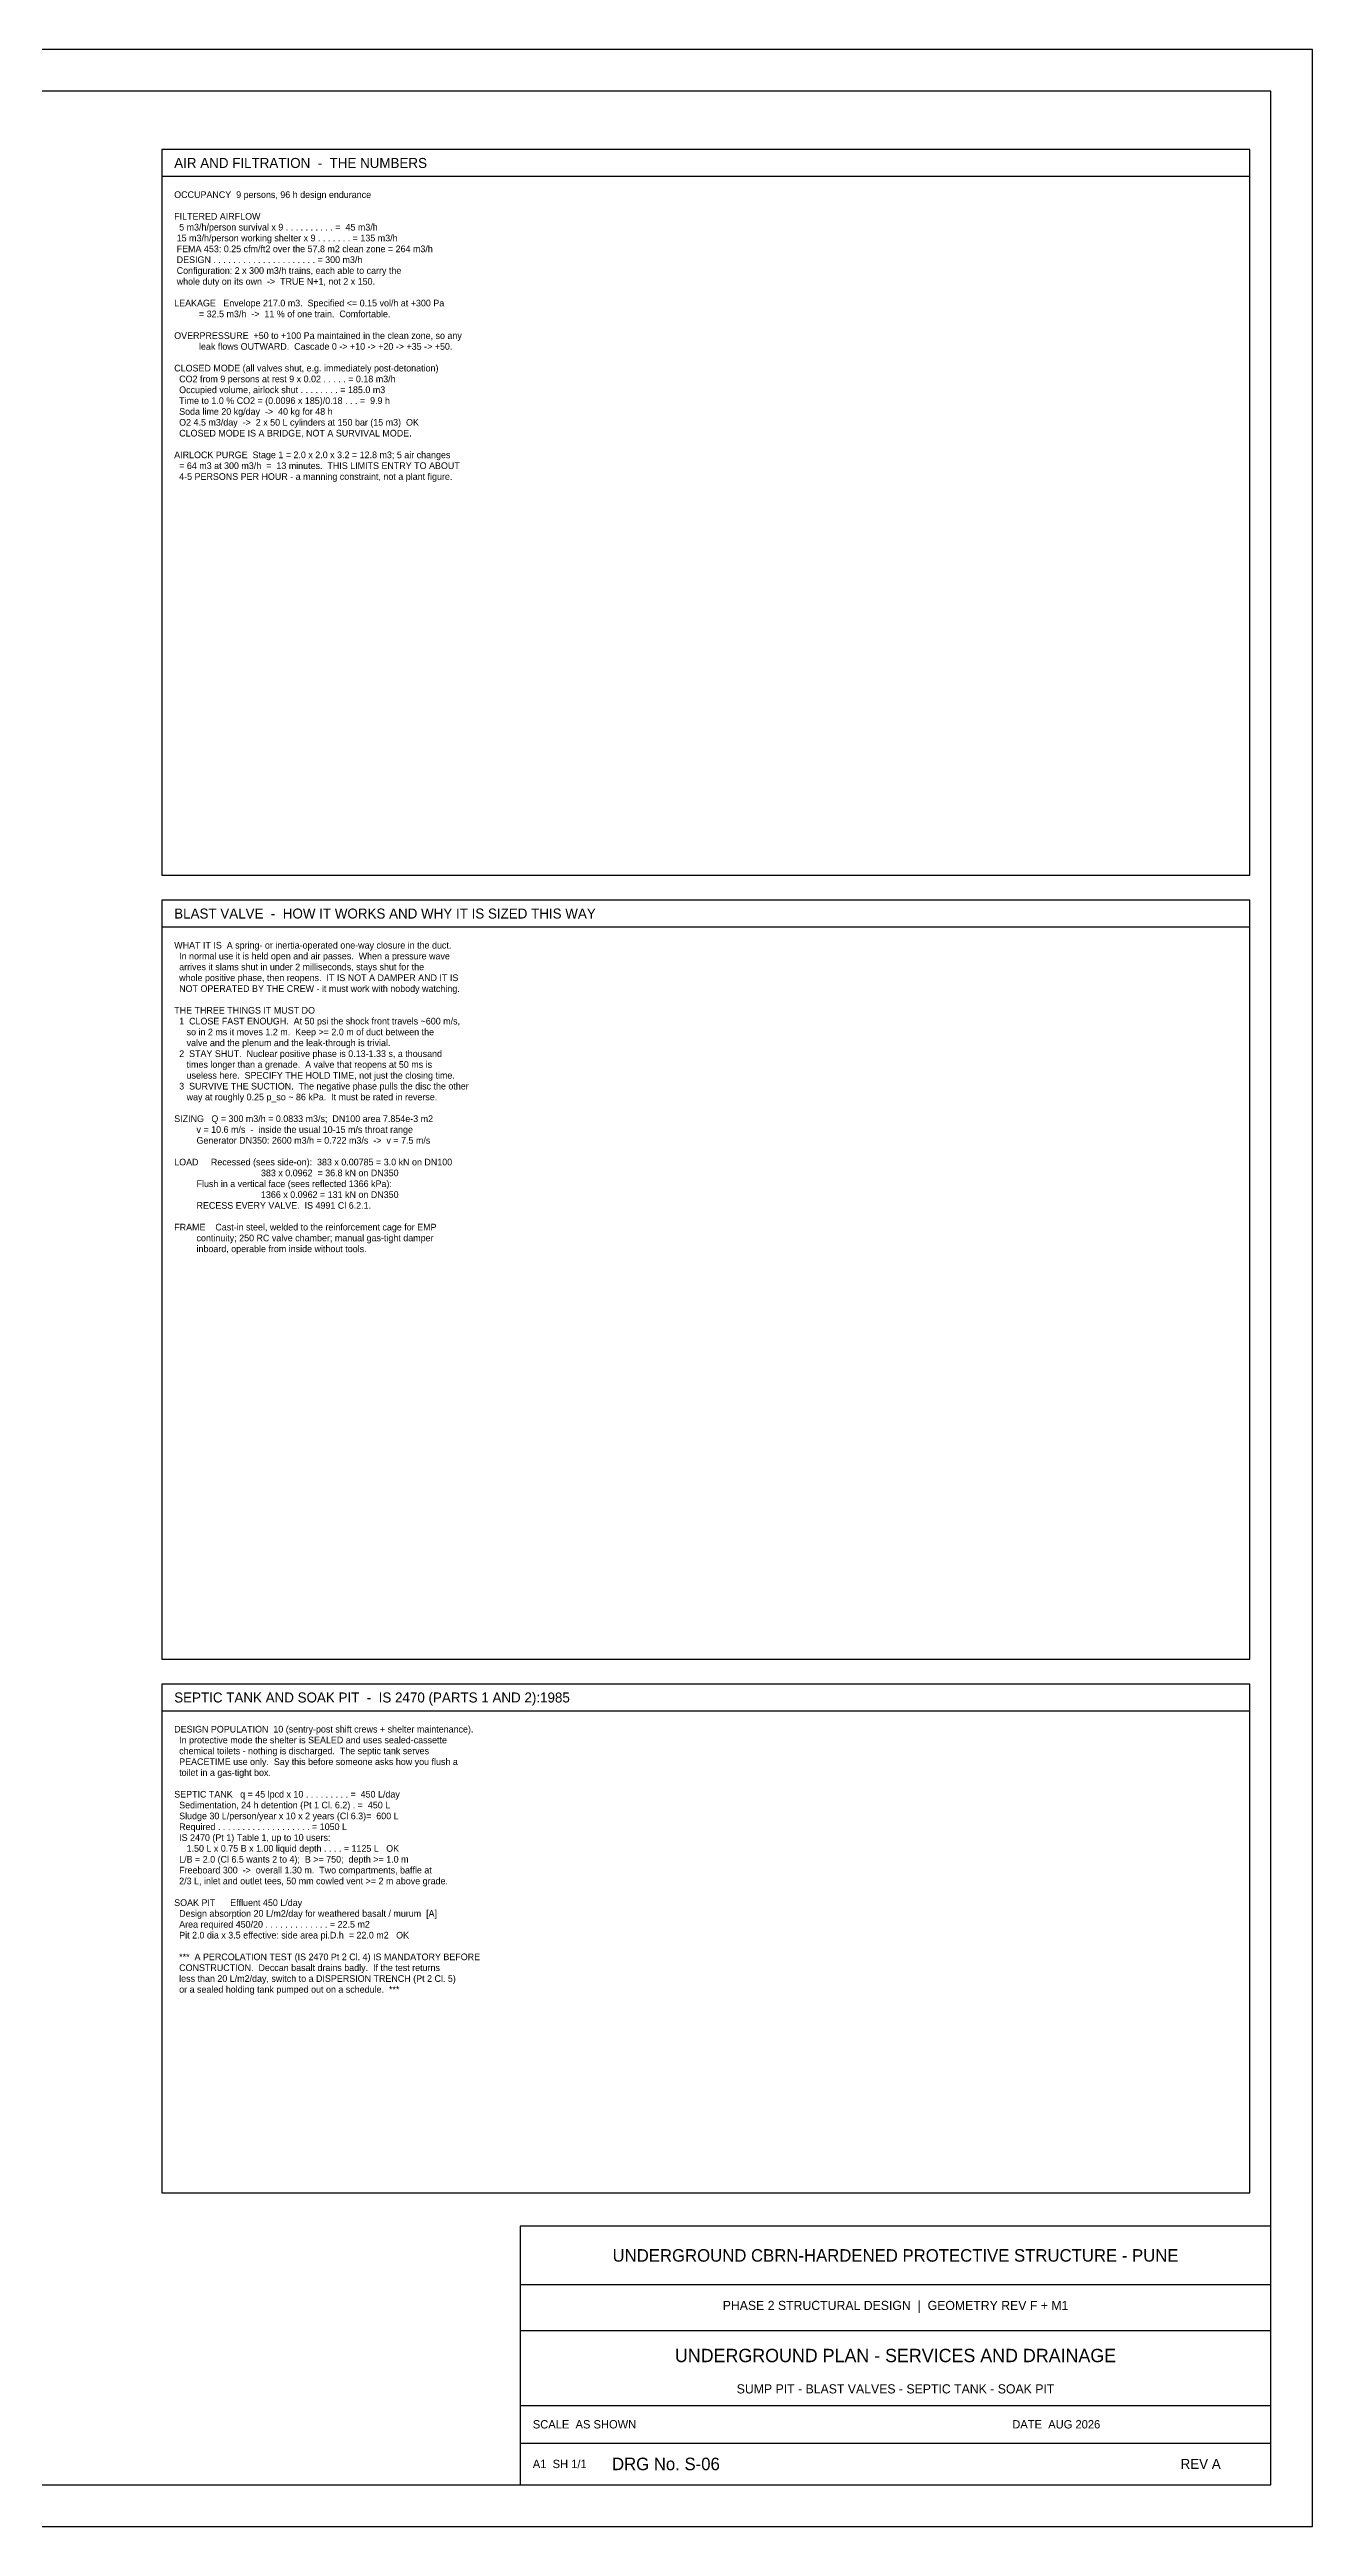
# Model space of a CAD drawing. Extents: x 0 to 841, y 0 to 594.
# Drawn here: x 538 to 841, y 0 to 594 of the extents above; entities that cross this region are included whole.
import ezdxf
from ezdxf.enums import TextEntityAlignment as Align

# ---------------------------------------------------------------- set-up
doc = ezdxf.new("R2010")
doc.units = 0
for name, color, linetype in [('NOTES', 7, 'CONTINUOUS'), ('TABLE', 7, 'CONTINUOUS'), ('TEXT-TITLE', 7, 'CONTINUOUS'), ('TITLEBLOCK', 7, 'CONTINUOUS')]:
    doc.layers.add(name, color=color, linetype=linetype)
doc.styles.get("Standard").update_dxf_attribs({"font": 'txt', "width": 0.8})

msp = doc.modelspace()

# ---------------------------------------------------------------- linework, layer by layer
at = {"layer": 'TABLE'}
for p, q in [((826, 570), (565, 570)), ((565, 570), (565, 396)), ((826, 396), (826, 570)), ((565, 563.6), (826, 563.6)), ((565, 396), (826, 396)), ((826, 390), (565, 390)), ((565, 390), (565, 208)), ((826, 208), (826, 390)), ((565, 383.6), (826, 383.6)), ((565, 208), (826, 208)), ((826, 202), (565, 202)), ((565, 202), (565, 80)), ((826, 80), (826, 202)), ((565, 195.6), (826, 195.6)), ((565, 80), (826, 80))]:
    msp.add_line(p, q, dxfattribs=at)
at = {"layer": 'TITLEBLOCK'}
for p, q in [((841, 594), (0, 594)), ((841, 0), (841, 594)), ((831, 584), (10, 584)), ((831, 10), (831, 584)), ((831, 72), (651, 72)), ((651, 72), (651, 10)), ((831, 10), (831, 72)), ((651, 58), (831, 58)), ((651, 47), (831, 47)), ((651, 29), (831, 29)), ((651, 20), (831, 20)), ((10, 10), (831, 10)), ((651, 10), (831, 10)), ((0, 0), (841, 0))]:
    msp.add_line(p, q, dxfattribs=at)

# ---------------------------------------------------------------- texts
at = {"layer": 'NOTES'}
for s, p in [('OCCUPANCY  9 persons, 96 h design endurance', (568, 560)), ('FILTERED AIRFLOW', (568, 554.8)), (' 15 m3/h/person working shelter x 9 . . . . . . . = 135 m3/h', (568, 549.6)), (' FEMA 453: 0.25 cfm/ft2 over the 57.8 m2 clean zone = 264 m3/h', (568, 547)), ('  5 m3/h/person survival x 9 . . . . . . . . . . =  45 m3/h', (568, 552.2)), (' Configuration: 2 x 300 m3/h trains, each able to carry the', (568, 541.8)), (' DESIGN . . . . . . . . . . . . . . . . . . . . . = 300 m3/h', (568, 544.4)), (' whole duty on its own  ->  TRUE N+1, not 2 x 150.', (568, 539.2)), ('LEAKAGE   Envelope 217.0 m3.  Specified <= 0.15 vol/h at +300 Pa', (568, 534)), ('          = 32.5 m3/h  ->  11 % of one train.  Comfortable.', (568, 531.4)), ('OVERPRESSURE  +50 to +100 Pa maintained in the clean zone, so any', (568, 526.2)), ('          leak flows OUTWARD.  Cascade 0 -> +10 -> +20 -> +35 -> +50.', (568, 523.6)), ('CLOSED MODE (all valves shut, e.g. immediately post-detonation)', (568, 518.4)), ('  Occupied volume, airlock shut . . . . . . . . = 185.0 m3', (568, 513.2)), ('  CO2 from 9 persons at rest 9 x 0.02 . . . . . = 0.18 m3/h', (568, 515.8)), ('  Time to 1.0 % CO2 = (0.0096 x 185)/0.18 . . . =  9.9 h', (568, 510.6)), ('  Soda lime 20 kg/day  ->  40 kg for 48 h', (568, 508)), ('  O2 4.5 m3/day  ->  2 x 50 L cylinders at 150 bar (15 m3)  OK', (568, 505.4)), ('  CLOSED MODE IS A BRIDGE, NOT A SURVIVAL MODE.', (568, 502.8)), ('AIRLOCK PURGE  Stage 1 = 2.0 x 2.0 x 3.2 = 12.8 m3; 5 air changes', (568, 497.6)), ('  = 64 m3 at 300 m3/h  =  13 minutes.  THIS LIMITS ENTRY TO ABOUT', (568, 495)), ('  4-5 PERSONS PER HOUR - a manning constraint, not a plant figure.', (568, 492.4)), ('WHAT IT IS  A spring- or inertia-operated one-way closure in the duct.', (568, 380)), ('  arrives it slams shut in under 2 milliseconds, stays shut for the', (568, 374.8)), ('  In normal use it is held open and air passes.  When a pressure wave', (568, 377.4)), ('  whole positive phase, then reopens.  IT IS NOT A DAMPER AND IT IS', (568, 372.2)), ('  NOT OPERATED BY THE CREW - it must work with nobody watching.', (568, 369.6)), ('THE THREE THINGS IT MUST DO', (568, 364.4)), ('  1  CLOSE FAST ENOUGH.  At 50 psi the shock front travels ~600 m/s,', (568, 361.8)), ('     valve and the plenum and the leak-through is trivial.', (568, 356.6)), ('     so in 2 ms it moves 1.2 m.  Keep >= 2.0 m of duct between the', (568, 359.2)), ('  2  STAY SHUT.  Nuclear positive phase is 0.13-1.33 s, a thousand', (568, 354)), ('     times longer than a grenade.  A valve that reopens at 50 ms is', (568, 351.4)), ('  3  SURVIVE THE SUCTION.  The negative phase pulls the disc the other', (568, 346.2)), ('     useless here.  SPECIFY THE HOLD TIME, not just the closing time.', (568, 348.8)), ('     way at roughly 0.25 p_so ~ 86 kPa.  It must be rated in reverse.', (568, 343.6)), ('SIZING   Q = 300 m3/h = 0.0833 m3/s;  DN100 area 7.854e-3 m2', (568, 338.4)), ('         v = 10.6 m/s  -  inside the usual 10-15 m/s throat range', (568, 335.8)), ('         Generator DN350: 2600 m3/h = 0.722 m3/s  ->  v = 7.5 m/s', (568, 333.2)), ('LOAD     Recessed (sees side-on):  383 x 0.00785 = 3.0 kN on DN100', (568, 328)), ('         Flush in a vertical face (sees reflected 1366 kPa):', (568, 322.8)), ('                                   383 x 0.0962  = 36.8 kN on DN350', (568, 325.4)), ('         RECESS EVERY VALVE.  IS 4991 Cl 6.2.1.', (568, 317.6)), ('                                   1366 x 0.0962 = 131 kN on DN350', (568, 320.2)), ('FRAME    Cast-in steel, welded to the reinforcement cage for EMP', (568, 312.4)), ('         continuity; 250 RC valve chamber; manual gas-tight damper', (568, 309.8)), ('         inboard, operable from inside without tools.', (568, 307.2)), ('DESIGN POPULATION  10 (sentry-post shift crews + shelter maintenance).', (568, 192)), ('  chemical toilets - nothing is discharged.  The septic tank serves', (568, 186.8)), ('  PEACETIME use only.  Say this before someone asks how you flush a', (568, 184.2)), ('  In protective mode the shelter is SEALED and uses sealed-cassette', (568, 189.4)), ('  toilet in a gas-tight box.', (568, 181.6)), ('SEPTIC TANK   q = 45 lpcd x 10 . . . . . . . . . =  450 L/day', (568, 176.4)), ('  Sedimentation, 24 h detention (Pt 1 Cl. 6.2) . =  450 L', (568, 173.8)), ('  Sludge 30 L/person/year x 10 x 2 years (Cl 6.3)=  600 L', (568, 171.2)), ('  Required . . . . . . . . . . . . . . . . . . . = 1050 L', (568, 168.6)), ('  L/B = 2.0 (Cl 6.5 wants 2 to 4);  B >= 750;  depth >= 1.0 m', (568, 160.8)), ('  IS 2470 (Pt 1) Table 1, up to 10 users:', (568, 166)), ('     1.50 L x 0.75 B x 1.00 liquid depth . . . . = 1125 L   OK', (568, 163.4)), ('  2/3 L, inlet and outlet tees, 50 mm cowled vent >= 2 m above grade.', (568, 155.6)), ('  Freeboard 300  ->  overall 1.30 m.  Two compartments, baffle at', (568, 158.2)), ('SOAK PIT      Effluent 450 L/day', (568, 150.4)), ('  Area required 450/20 . . . . . . . . . . . . . = 22.5 m2', (568, 145.2)), ('  Design absorption 20 L/m2/day for weathered basalt / murum  [A]', (568, 147.8)), ('  Pit 2.0 dia x 3.5 effective: side area pi.D.h  = 22.0 m2   OK', (568, 142.6)), ('  ***  A PERCOLATION TEST (IS 2470 Pt 2 Cl. 4) IS MANDATORY BEFORE', (568, 137.4)), ('  CONSTRUCTION.  Deccan basalt drains badly.  If the test returns', (568, 134.8)), ('  less than 20 L/m2/day, switch to a DISPERSION TRENCH (Pt 2 Cl. 5)', (568, 132.2)), ('  or a sealed holding tank pumped out on a schedule.  ***', (568, 129.6))]:
    msp.add_text(s, height=1.6, dxfattribs=at).set_placement(p, align=Align.TOP_LEFT)
at = {"layer": 'TEXT-TITLE'}
for s, height, p in [('AIR AND FILTRATION  -  THE NUMBERS', 2.4, (568, 566.8)), ('BLAST VALVE  -  HOW IT WORKS AND WHY IT IS SIZED THIS WAY', 2.4, (568, 386.8)), ('SEPTIC TANK AND SOAK PIT  -  IS 2470 (PARTS 1 AND 2):1985', 2.4, (568, 198.8)), ('SCALE  AS SHOWN', 2, (654, 24.5)), ('DATE  AUG 2026', 2, (769, 24.5)), ('A1  SH 1/1', 2, (654, 15)), ('DRG No. S-06', 3, (673, 15))]:
    msp.add_text(s, height=height, dxfattribs=at).set_placement(p, align=Align.MIDDLE_LEFT)
for s, height, p in [('UNDERGROUND CBRN-HARDENED PROTECTIVE STRUCTURE - PUNE', 3, (741, 65)), ('PHASE 2 STRUCTURAL DESIGN  |  GEOMETRY REV F + M1', 2.2, (741, 53)), ('UNDERGROUND PLAN - SERVICES AND DRAINAGE', 3.2, (741, 41)), ('SUMP PIT - BLAST VALVES - SEPTIC TANK - SOAK PIT', 2.2, (741, 33))]:
    msp.add_text(s, height=height, dxfattribs=at).set_placement(p, align=Align.MIDDLE_CENTER)
msp.add_text('REV A', height=2.4, dxfattribs=at).set_placement((819, 15), align=Align.MIDDLE_RIGHT)

doc.saveas('drawing.dxf')
